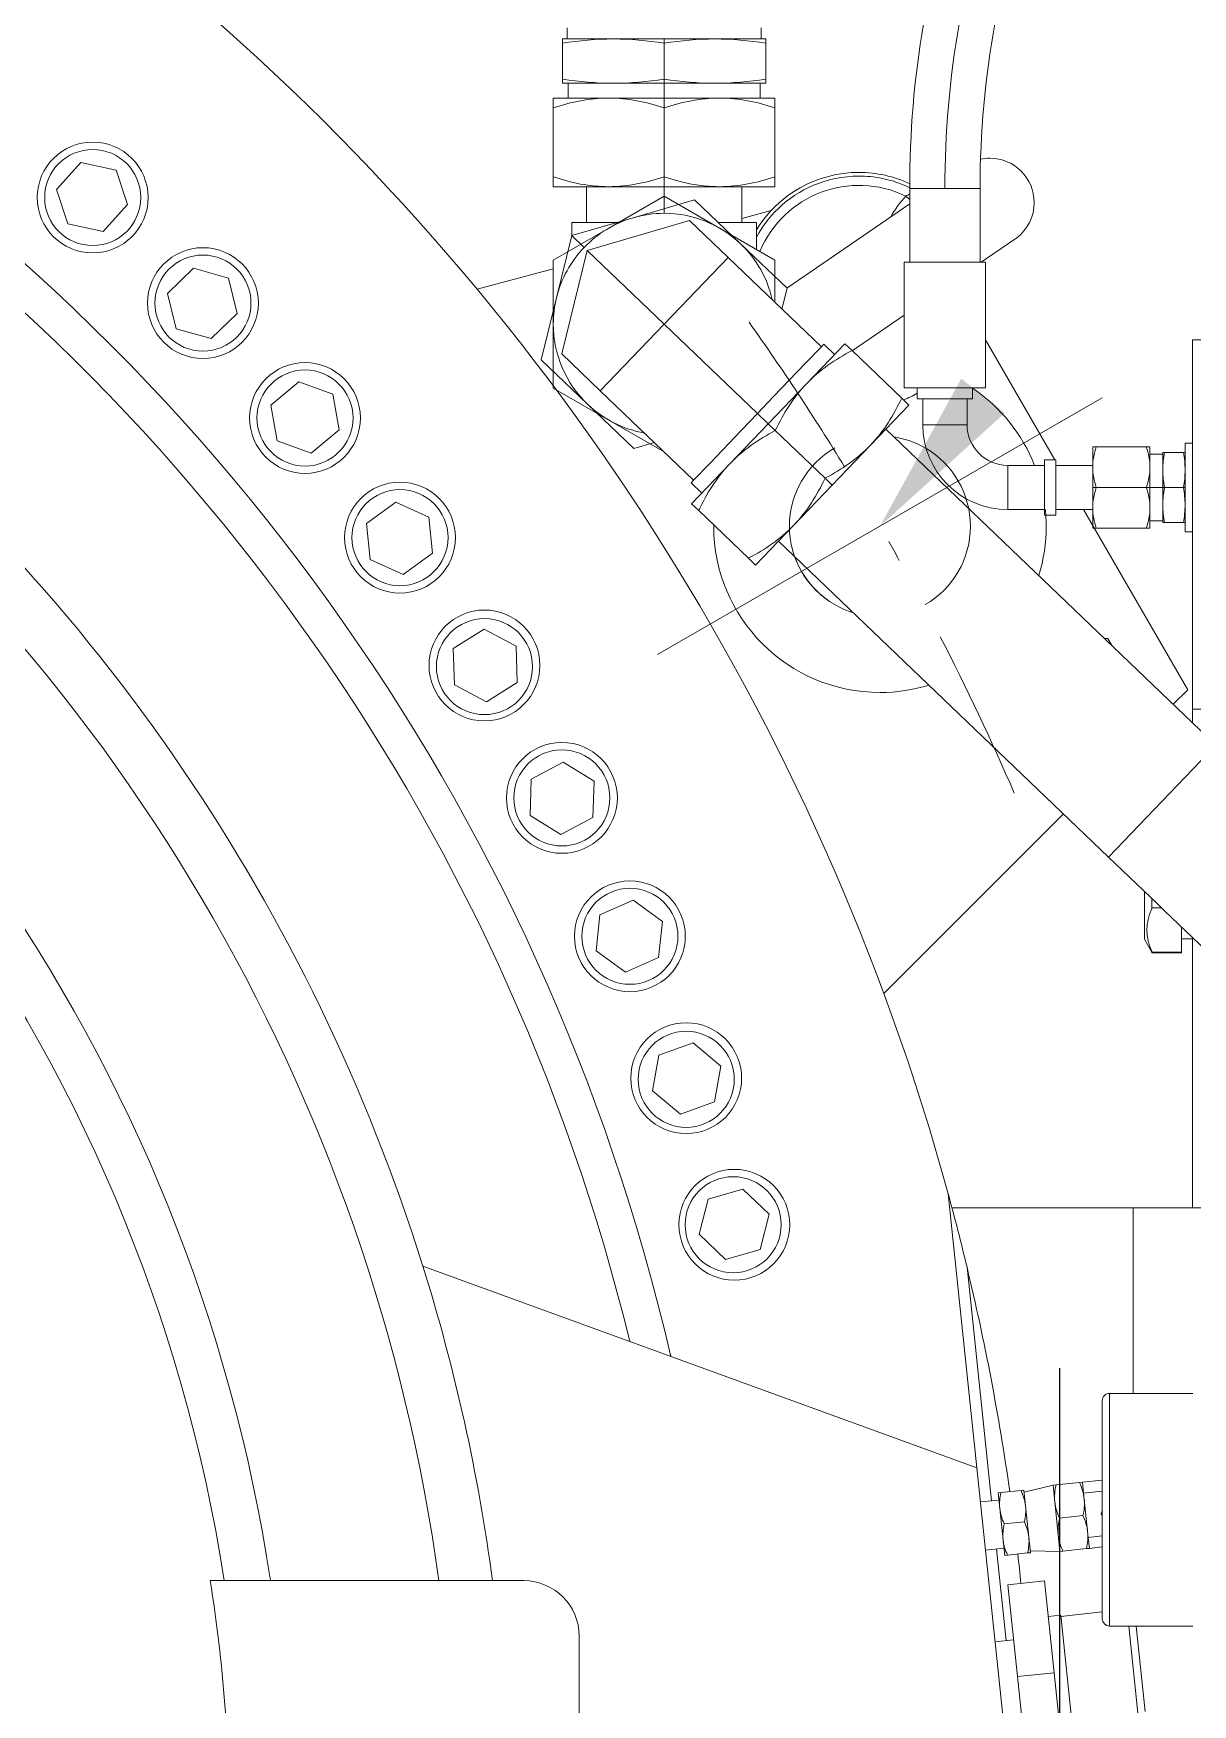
# Model space of a CAD drawing. Header units: millimetres. Extents: x -1838618 to -1600818, y -1770412 to -1553248.
# Drawn here: x -1792016.4 to -1791702.6, y -1685511.8 to -1685059.3 of the extents above; entities that cross this region are included whole.
import ezdxf

# ---------------------------------------------------------------- set-up
doc = ezdxf.new("R2010")
doc.units = ezdxf.units.MM
doc.header["$LTSCALE"] = 100
doc.layers.add('412equipment', color=6, linetype='Continuous')
doc.layers.add('_____1', color=160, linetype='Continuous')

# ---------------------------------------------------------------- blocks, each defined once
blk = doc.blocks.new('67')
at = {"color": 4}
blk.add_line((660, 0), (660, 125), dxfattribs=at)
blk = doc.blocks.new('A$C2A4D0462')
at = {"layer": '_____1', "lineweight": 0}
blk.add_hatch(color=7, dxfattribs=at).paths.add_polyline_path([(40.761, 23.533), (43.013, 25.577), (42.228, 26.197)])
at = {"layer": '_____1', "color": 7, "lineweight": 0}
for p, q in [((35.033, 32.254), (35.033, 32.33)), ((35.95, 32.33), (35.033, 32.33)), ((35.117, 32.53), (35.117, 32.33)), ((36.867, 32.33), (35.95, 32.33)), ((37.783, 32.33), (36.867, 32.33)), ((36.867, 32.33), (36.867, 32.254)), ((38.7, 32.33), (37.783, 32.33)), ((38.617, 32.33), (38.617, 32.53)), ((35.033, 32.254), (35.033, 31.606)), ((36.867, 31.606), (36.867, 32.254)), ((35.033, 31.53), (35.033, 31.606)), ((35.033, 31.53), (35.95, 31.53)), ((35.133, 31.53), (35.133, 31.263)), ((35.95, 31.53), (36.867, 31.53)), ((36.867, 31.606), (36.867, 31.53)), ((36.867, 31.53), (37.783, 31.53)), ((36.867, 31.53), (36.867, 31.263)), ((37.783, 31.53), (38.7, 31.53)), ((38.6, 31.263), (38.6, 31.53)), ((34.867, 31.084), (34.867, 31.263)), ((35.867, 31.263), (34.867, 31.263)), ((36.867, 31.263), (35.867, 31.263)), ((37.867, 31.263), (36.867, 31.263)), ((36.867, 31.084), (36.867, 31.263)), ((36.867, 29.842), (36.867, 31.084)), ((38.867, 31.263), (37.867, 31.263)), ((25.902, 29.614), (26.34, 30.1)), ((26.34, 30.1), (26.98, 29.964)), ((26.98, 29.964), (27.182, 29.342)), ((26.104, 28.992), (25.902, 29.614)), ((34.867, 29.663), (35.867, 29.663)), ((35.467, 29.663), (35.467, 29.016)), ((35.867, 29.663), (36.867, 29.663)), ((36.867, 29.663), (36.867, 29.842)), ((36.867, 29.663), (37.867, 29.663)), ((37.867, 29.663), (38.867, 29.663)), ((38.267, 29.016), (38.267, 29.663)), ((41.3, 29.633), (41.3, 28.3)), ((41.3, 29.633), (42.567, 29.633)), ((42.567, 29.633), (42.567, 28.3)), ((27.182, 29.342), (26.744, 28.856)), ((36.867, 29.492), (35.867, 28.915)), ((36.307, 29.103), (37.416, 29.426)), ((37.416, 29.426), (38.25, 28.627)), ((41.3, 29.355), (39.082, 27.831)), ((26.744, 28.856), (26.104, 28.992)), ((36.307, 29.103), (35.199, 28.78)), ((35.2, 29.016), (36.009, 29.016)), ((35.2, 29.016), (35.2, 28.781)), ((37.324, 29.052), (35.477, 28.514)), ((38.019, 28.387), (37.324, 29.052)), ((37.844, 29.016), (38.533, 29.016)), ((38.267, 29.091), (38.8, 29.234)), ((38.533, 28.53), (38.533, 29.016)), ((34.867, 28.338), (35.867, 28.915)), ((34.924, 27.659), (35.199, 28.78)), ((35.199, 28.78), (35.422, 28.566)), ((42.589, 28.3), (43.198, 28.718)), ((35.477, 28.514), (35.019, 26.645)), ((35.477, 28.514), (36.867, 27.183)), ((36.867, 27.183), (38.019, 28.387)), ((37.952, 28.451), (37.952, 28.451)), ((39.704, 26.773), (38.019, 28.387)), ((38.25, 28.627), (39.084, 27.829)), ((27.905, 27.735), (28.375, 28.19)), ((28.375, 28.19), (29.004, 28.009)), ((33.491, 27.812), (34.867, 28.18)), ((38.867, 28.338), (38.867, 27.575)), ((42.667, 28.3), (41.2, 28.3)), ((41.2, 28.3), (41.2, 26.033)), ((42.667, 28.3), (42.667, 26.033)), ((29.004, 28.009), (29.163, 27.374)), ((39.084, 27.829), (38.992, 27.455)), ((28.063, 27.1), (27.905, 27.735)), ((34.649, 26.537), (34.924, 27.659)), ((29.163, 27.374), (28.692, 26.92)), ((35.714, 25.979), (36.867, 27.183)), ((38.552, 25.569), (36.867, 27.183)), ((40.262, 26.7), (41.2, 27.345)), ((28.692, 26.92), (28.063, 27.1)), ((42.667, 26.899), (43.917, 24.733)), ((46.4, 20.233), (46.4, 26.9)), ((46.4, 26.9), (51.465, 26.9)), ((35.019, 26.645), (35.714, 25.979)), ((39.704, 26.773), (39.413, 26.469)), ((40.128, 26.829), (39.436, 26.107)), ((39.751, 26.821), (39.704, 26.773)), ((39.943, 26.636), (39.751, 26.821)), ((40.128, 26.829), (40.257, 26.705)), ((41.154, 25.846), (40.257, 26.705)), ((35.483, 25.739), (34.649, 26.537)), ((39.413, 26.469), (38.843, 25.873)), ((29.771, 25.721), (30.273, 26.141)), ((30.273, 26.141), (30.888, 25.918)), ((35.867, 25.451), (34.867, 26.028)), ((35.714, 25.979), (37.399, 24.365)), ((39.436, 26.107), (38.744, 25.385)), ((42.667, 26.033), (41.2, 26.033)), ((41.433, 26.033), (41.433, 25.833)), ((42.433, 26.033), (42.433, 25.833)), ((29.885, 25.076), (29.771, 25.721)), ((30.888, 25.918), (31.001, 25.273)), ((36.317, 24.94), (35.483, 25.739)), ((38.843, 25.873), (38.552, 25.569)), ((40.591, 25), (41.283, 25.722)), ((40.761, 23.533), (44.773, 25.85)), ((41.154, 25.846), (41.283, 25.722)), ((42.433, 25.833), (41.433, 25.833)), ((41.533, 25.833), (41.533, 25.366)), ((42.333, 25.833), (42.333, 25.366)), ((35.867, 25.451), (36.867, 24.874)), ((38.744, 25.385), (38.053, 24.662)), ((38.552, 25.569), (38.26, 25.265)), ((38.552, 25.569), (38.744, 25.385)), ((38.744, 25.385), (38.873, 25.261)), ((42.333, 25.366), (41.533, 25.366)), ((30.5, 24.853), (29.885, 25.076)), ((31.001, 25.273), (30.5, 24.853)), ((36.687, 25.047), (36.317, 24.94)), ((37.69, 24.669), (38.26, 25.265)), ((39.771, 24.401), (38.873, 25.261)), ((40.868, 25.289), (46.824, 19.584)), ((36.867, 24.874), (36.867, 24.875)), ((36.868, 24.874), (36.867, 24.874)), ((39.9, 24.278), (40.591, 25)), ((44.6, 24.966), (44.6, 24.6)), ((45.568, 24.966), (45.633, 24.966)), ((45.633, 24.6), (45.633, 24.966)), ((45.867, 24.833), (45.633, 24.833)), ((45.867, 24.866), (45.867, 24.55)), ((46.267, 25.033), (46.267, 23.433)), ((46.4, 25.033), (46.267, 25.033)), ((38.053, 24.662), (37.361, 23.94)), ((37.69, 24.669), (37.399, 24.365)), ((43.067, 24.633), (43.067, 23.833)), ((43.067, 24.633), (43.733, 24.633)), ((43.733, 23.733), (43.733, 24.733)), ((43.933, 24.733), (43.733, 24.733)), ((43.933, 24.733), (43.933, 23.733)), ((43.933, 24.633), (44.6, 24.633)), ((44.6, 24.6), (44.6, 24.233)), ((45.633, 24.233), (45.633, 24.6)), ((45.867, 24.55), (45.867, 24.233)), ((37.353, 24.317), (37.399, 24.365)), ((37.353, 24.317), (37.545, 24.133)), ((39.208, 23.556), (39.9, 24.278)), ((39.771, 24.401), (39.9, 24.278)), ((44.6, 24.233), (44.6, 23.866)), ((44.6, 24.233), (44.665, 24.233)), ((45.568, 24.233), (44.665, 24.233)), ((45.568, 24.233), (45.633, 24.233)), ((45.633, 23.866), (45.633, 24.233)), ((45.633, 24.233), (45.867, 24.233)), ((45.867, 24.233), (45.867, 23.916)), ((45.867, 24.233), (45.893, 24.233)), ((46.24, 24.233), (45.893, 24.233)), ((46.24, 24.233), (46.267, 24.233)), ((31.493, 23.581), (32.022, 23.966)), ((32.022, 23.966), (32.62, 23.7)), ((37.49, 23.817), (37.361, 23.94)), ((43.067, 23.833), (43.733, 23.833)), ((43.933, 23.833), (44.6, 23.833)), ((44.437, 23.833), (46.314, 20.581)), ((44.6, 23.866), (44.6, 23.5)), ((45.633, 23.5), (45.633, 23.866)), ((45.867, 23.916), (45.867, 23.6)), ((31.561, 22.931), (31.493, 23.581)), ((32.62, 23.7), (32.689, 23.049)), ((40.761, 23.533), (36.748, 21.216)), ((37.49, 23.817), (38.387, 22.957)), ((38.516, 22.833), (39.208, 23.556)), ((43.733, 23.733), (43.933, 23.733)), ((45.633, 23.633), (45.867, 23.633)), ((45.893, 23.6), (45.867, 23.6)), ((38.931, 23.267), (44.887, 17.562)), ((44.665, 23.5), (44.6, 23.5)), ((44.665, 23.5), (45.568, 23.5)), ((45.633, 23.5), (45.568, 23.5)), ((46.267, 23.433), (46.4, 23.433)), ((32.159, 22.665), (31.561, 22.931)), ((32.689, 23.049), (32.159, 22.665)), ((38.516, 22.833), (38.387, 22.957)), ((33.061, 21.327), (33.616, 21.674)), ((33.616, 21.674), (34.194, 21.367)), ((44.816, 21.508), (44.871, 21.508)), ((44.871, 21.508), (44.939, 21.39)), ((33.084, 20.673), (33.061, 21.327)), ((34.194, 21.367), (34.217, 20.713)), ((33.662, 20.366), (33.084, 20.673)), ((34.217, 20.713), (33.662, 20.366)), ((46.314, 20.581), (46.055, 20.321)), ((53.278, 20.233), (46.4, 20.233)), ((46.4, 19.991), (46.4, 20.233)), ((46.824, 19.584), (44.887, 17.562)), ((34.469, 18.969), (35.046, 19.276)), ((35.046, 19.276), (35.601, 18.929)), ((34.446, 18.315), (34.469, 18.969)), ((35.601, 18.929), (35.578, 18.275)), ((35.001, 17.968), (34.446, 18.315)), ((35.578, 18.275), (35.001, 17.968)), ((44.074, 18.341), (40.831, 15.098)), ((45.533, 16.077), (45.533, 16.944)), ((35.708, 16.518), (36.306, 16.784)), ((36.306, 16.784), (36.835, 16.4)), ((45.845, 16.645), (45.667, 16.645)), ((35.639, 15.868), (35.708, 16.518)), ((36.835, 16.4), (36.767, 15.749)), ((45.533, 16.077), (45.667, 15.846)), ((46.2, 16.083), (46.4, 16.083)), ((46.4, 11.233), (46.4, 16.113)), ((36.169, 15.483), (35.639, 15.868)), ((36.767, 15.749), (36.169, 15.483)), ((46.2, 15.846), (45.667, 15.846)), ((45.667, 15.833), (46.2, 15.833)), ((36.773, 13.987), (37.388, 14.211)), ((37.388, 14.211), (37.889, 13.79)), ((36.659, 13.343), (36.773, 13.987)), ((37.889, 13.79), (37.776, 13.146)), ((37.161, 12.922), (36.659, 13.343)), ((37.776, 13.146), (37.161, 12.922)), ((37.659, 11.388), (38.288, 11.568)), ((38.288, 11.568), (38.759, 11.114)), ((37.501, 10.753), (37.659, 11.388)), ((45.333, 11.233), (42.059, 11.233)), ((45.333, 7.881), (45.333, 11.233)), ((45.333, 11.233), (46.4, 11.233)), ((59.733, 11.233), (46.4, 11.233)), ((38.759, 11.114), (38.601, 10.479)), ((37.972, 10.298), (37.501, 10.753)), ((38.601, 10.479), (37.972, 10.298)), ((32.513, 10.176), (42.511, 6.537)), ((42.775, 5.942), (42.332, 10.158)), ((44.906, 7.881), (44.906, 3.681)), ((46.406, 7.881), (44.906, 7.881)), ((44.773, 3.814), (44.773, 7.748)), ((42.944, 6.089), (42.894, 6.083)), ((42.923, 5.802), (42.894, 6.083)), ((42.944, 6.089), (43.308, 6.127)), ((43.358, 6.132), (43.308, 6.127)), ((43.388, 5.85), (43.358, 6.132)), ((43.885, 6.221), (43.361, 6.099)), ((43.938, 6.227), (43.885, 6.221)), ((43.916, 5.923), (43.885, 6.221)), ((44.362, 6.271), (43.938, 6.227)), ((44.415, 6.277), (44.362, 6.271)), ((44.415, 6.277), (44.773, 6.314)), ((44.436, 6.078), (44.415, 6.277)), ((44.415, 6.277), (44.415, 6.277)), ((44.773, 6.113), (44.436, 6.078)), ((44.436, 6.078), (44.52, 5.282)), ((42.907, 5.956), (42.576, 5.921)), ((42.983, 5.238), (42.923, 5.802)), ((43.447, 5.287), (43.388, 5.85)), ((43.979, 5.326), (43.916, 5.923)), ((44.75, 5.709), (44.773, 5.759)), ((43.003, 5.525), (43.367, 5.563)), ((44.425, 5.674), (44.001, 5.63)), ((44.773, 5.678), (44.75, 5.709)), ((43.012, 4.956), (42.983, 5.238)), ((43.476, 5.005), (43.447, 5.287)), ((44.01, 5.028), (43.979, 5.326)), ((44.52, 5.282), (44.773, 5.309)), ((44.541, 5.083), (44.52, 5.282)), ((42.667, 5.049), (42.999, 5.084)), ((43.04, 3.417), (42.866, 5.07)), ((43.012, 4.956), (43.063, 4.962)), ((43.063, 4.962), (43.426, 5)), ((43.426, 5), (43.476, 5.005)), ((43.473, 5.038), (44.01, 5.028)), ((44.01, 5.028), (44.064, 5.033)), ((44.487, 5.078), (44.064, 5.033)), ((44.487, 5.078), (44.541, 5.083)), ((44.773, 5.108), (44.541, 5.083)), ((44.541, 5.083), (44.541, 5.083)), ((28.677, 4.5), (34.333, 4.5)), ((43.068, 4.426), (43.731, 4.496)), ((43.242, 2.768), (43.068, 4.426)), ((43.731, 4.496), (43.905, 2.838)), ((44.773, 3.935), (44.026, 3.856)), ((44.024, 3.879), (43.798, 3.856)), ((44.238, 1.844), (44.024, 3.879)), ((46.406, 3.681), (44.906, 3.681)), ((45.429, 1.993), (45.251, 3.681)), ((45.385, 3.681), (45.547, 2.139)), ((35.333, 3.5), (35.333, -3.5)), ((43.173, 3.431), (42.841, 3.396)), ((43.242, 2.768), (43.905, 2.838)), ((43.416, 1.111), (43.242, 2.768)), ((43.905, 2.838), (44.079, 1.18)), ((45.491, 2.676), (45.491, 2.676))]:
    blk.add_line(p, q, dxfattribs=at)
for points in [[(38.7, 32.33), (38.7, 32.254), (38.7, 31.606), (38.7, 31.53)], [(34.867, 29.663), (34.867, 29.842), (34.867, 31.084)], [(38.867, 31.263), (38.867, 31.084), (38.867, 29.842), (38.867, 29.663)], [(36.867, 29.183), (36.867, 29.492), (36.867, 29.663)], [(36.867, 29.492), (37.867, 28.915), (38.867, 28.338)], [(34.867, 26.028), (34.867, 27.183), (34.867, 28.338)], [(44.6, 24.966), (44.665, 24.966), (45.568, 24.966)], [(45.867, 24.866), (45.893, 24.866), (46.24, 24.866), (46.267, 24.866)], [(46.267, 23.6), (46.24, 23.6), (45.893, 23.6)], [(45.667, 16.816), (45.667, 16.645), (45.667, 16.629)], [(46.2, 15.833), (46.2, 15.846), (46.2, 16.305)], [(45.667, 15.862), (45.667, 15.846), (45.667, 15.833)], [(43.198, 0), (42.511, 6.537), (41.991, 11.485)]]:
    blk.add_lwpolyline(points, dxfattribs=at)
for points in [[(42.316, 35.463), (41.619, 33.606), (41.296, 31.614), (41.3, 29.633)], [(41.933, 29.633), (41.935, 31.617), (42.263, 33.614), (42.995, 35.463)], [(42.567, 29.633), (42.575, 31.643), (42.902, 33.603), (43.679, 35.463)], [(41.992, 11.485), (39.653, 20.036), (34.76, 27.669), (27.966, 33.364)], [(36.987, 8.547), (34.698, 18.454), (28.531, 27.027), (19.867, 32.348)], [(35.95, 32.33), (35.643, 32.33), (35.336, 32.299), (35.033, 32.254)], [(36.867, 32.254), (36.564, 32.299), (36.258, 32.33), (35.95, 32.33)], [(36.867, 32.254), (37.17, 32.299), (37.477, 32.33), (37.783, 32.33)], [(38.7, 32.254), (38.397, 32.299), (38.09, 32.33), (37.783, 32.33)], [(36.247, 8.817), (33.954, 18.244), (28.079, 26.407), (19.867, 31.574)], [(35.033, 31.606), (35.334, 31.558), (35.645, 31.529), (35.95, 31.53)], [(35.95, 31.53), (36.255, 31.529), (36.567, 31.558), (36.867, 31.606)], [(37.783, 31.53), (37.479, 31.529), (37.167, 31.558), (36.867, 31.606)], [(37.783, 31.53), (38.088, 31.529), (38.4, 31.558), (38.7, 31.606)], [(35.867, 31.263), (35.525, 31.263), (35.19, 31.194), (34.867, 31.084)], [(35.867, 31.263), (36.211, 31.263), (36.543, 31.193), (36.867, 31.084)], [(37.867, 31.263), (37.525, 31.263), (37.19, 31.194), (36.867, 31.084)], [(38.867, 31.084), (38.543, 31.193), (38.21, 31.263), (37.867, 31.263)], [(41.229, 29.491), (40.226, 29.979), (39.026, 29.524), (38.596, 28.494)], [(34.867, 29.842), (35.19, 29.732), (35.525, 29.663), (35.867, 29.663)], [(36.867, 29.842), (36.543, 29.733), (36.211, 29.663), (35.867, 29.663)], [(36.867, 29.842), (37.19, 29.732), (37.525, 29.663), (37.867, 29.663)], [(37.867, 29.663), (38.21, 29.663), (38.543, 29.733), (38.867, 29.842)], [(40.955, 29.118), (41.03, 29.253), (41.122, 29.379), (41.229, 29.491)], [(41.229, 29.491), (41.253, 29.506), (41.275, 29.519), (41.3, 29.532)], [(41.229, 29.491), (41.253, 29.468), (41.275, 29.45), (41.3, 29.429)], [(36.308, 29.103), (35.971, 29.005), (35.666, 28.82), (35.423, 28.566)], [(43.198, 28.718), (43.207, 28.723), (43.215, 28.729), (43.223, 28.736)], [(35.423, 28.566), (35.18, 28.312), (35.008, 28), (34.925, 27.659)], [(38.818, 27.622), (38.732, 28.006), (38.535, 28.355), (38.251, 28.627)], [(40.124, 24.605), (39.579, 25.494), (39.004, 26.364), (38.401, 27.215)], [(40.257, 26.705), (39.956, 26.548), (39.672, 26.353), (39.436, 26.107)], [(28.929, 4.5), (27.431, 14.13), (21.24, 22.383), (12.414, 26.515)], [(29.762, 4.5), (28.345, 13.872), (22.596, 22.029), (14.247, 26.515)], [(32.802, 4.5), (31.598, 13.278), (26.925, 21.208), (19.829, 26.514)], [(32.513, 10.176), (30.502, 16.602), (26.632, 22.287), (21.392, 26.514)], [(38.873, 25.261), (39.017, 25.568), (39.201, 25.862), (39.436, 26.107)], [(43.552, 24.633), (43.329, 25.199), (42.939, 25.684), (42.434, 26.024)], [(35.484, 25.738), (35.768, 25.466), (36.126, 25.284), (36.513, 25.215)], [(40.591, 25), (40.829, 25.245), (41.009, 25.538), (41.154, 25.846)], [(41.433, 25.934), (41.354, 25.887), (41.272, 25.849), (41.188, 25.813)], [(41.534, 25.366), (41.534, 24.519), (42.221, 23.833), (43.067, 23.833)], [(42.334, 25.366), (42.334, 24.961), (42.663, 24.633), (43.067, 24.633)], [(38.873, 25.261), (38.57, 25.1), (38.29, 24.913), (38.053, 24.662)], [(41.595, 24.937), (41.417, 25.043), (41.221, 25.113), (41.017, 25.146)], [(40.591, 25), (40.352, 24.75), (40.075, 24.563), (39.771, 24.401)], [(42.394, 23.533), (42.394, 24.116), (42.083, 24.656), (41.578, 24.947)], [(44.665, 24.966), (44.625, 24.843), (44.601, 24.73), (44.6, 24.6)], [(45.633, 24.6), (45.635, 24.725), (45.607, 24.848), (45.568, 24.966)], [(45.893, 24.866), (45.876, 24.762), (45.867, 24.656), (45.867, 24.55)], [(46.267, 24.55), (46.266, 24.656), (46.258, 24.762), (46.24, 24.866)], [(38.053, 24.662), (37.816, 24.417), (37.635, 24.124), (37.49, 23.817)], [(44.665, 24.233), (44.625, 24.355), (44.601, 24.471), (44.6, 24.6)], [(45.633, 24.6), (45.635, 24.475), (45.607, 24.351), (45.568, 24.233)], [(45.893, 24.233), (45.876, 24.338), (45.867, 24.444), (45.867, 24.55)], [(46.267, 24.55), (46.266, 24.444), (46.258, 24.338), (46.24, 24.233)], [(39.208, 23.556), (39.446, 23.804), (39.625, 24.091), (39.771, 24.401)], [(44.665, 24.233), (44.625, 24.109), (44.601, 23.996), (44.6, 23.866)], [(45.633, 23.866), (45.635, 23.991), (45.607, 24.115), (45.568, 24.233)], [(45.893, 24.233), (45.876, 24.128), (45.867, 24.022), (45.867, 23.916)], [(46.267, 23.916), (46.266, 24.022), (46.257, 24.128), (46.24, 24.233)], [(43.761, 23.533), (43.761, 23.633), (43.756, 23.734), (43.746, 23.834)], [(44.6, 23.866), (44.601, 23.736), (44.625, 23.623), (44.665, 23.5)], [(45.568, 23.5), (45.607, 23.618), (45.635, 23.741), (45.633, 23.866)], [(45.867, 23.916), (45.867, 23.81), (45.876, 23.704), (45.893, 23.6)], [(46.24, 23.6), (46.257, 23.704), (46.266, 23.81), (46.267, 23.916)], [(38.387, 22.957), (38.688, 23.116), (38.974, 23.308), (39.208, 23.556)], [(41.578, 22.119), (42.083, 22.41), (42.394, 22.95), (42.394, 23.533)], [(43.627, 22.646), (43.716, 22.933), (43.761, 23.232), (43.761, 23.533)], [(41.11, 22.918), (41.047, 23.032), (40.983, 23.146), (40.919, 23.259)], [(39.221, 22.989), (39.394, 22.5), (39.788, 22.122), (40.285, 21.971)], [(43.186, 18.715), (42.772, 19.671), (42.326, 20.614), (41.849, 21.54)], [(44.887, 17.562), (46.236, 16.272), (47.583, 14.979), (48.932, 13.689)], [(45.667, 16.629), (45.548, 16.369), (45.548, 16.121), (45.667, 15.862)], [(42.332, 10.158), (42.226, 10.603), (42.112, 11.045), (41.992, 11.485)], [(33.77, 4.5), (33.513, 6.424), (33.093, 8.323), (32.513, 10.176)], [(43.104, 6.105), (42.911, 7.468), (42.653, 8.82), (42.332, 10.158)], [(44.906, 7.881), (44.834, 7.882), (44.772, 7.821), (44.773, 7.748)], [(42.923, 5.802), (42.914, 5.9), (42.923, 5.993), (42.944, 6.089)], [(43.308, 6.127), (43.349, 6.033), (43.376, 5.952), (43.388, 5.85)], [(43.916, 5.923), (43.905, 6.026), (43.917, 6.126), (43.938, 6.227)], [(44.362, 6.271), (44.404, 6.178), (44.436, 6.08), (44.447, 5.978)], [(43.003, 5.525), (42.962, 5.619), (42.935, 5.7), (42.923, 5.802)], [(43.388, 5.85), (43.398, 5.752), (43.388, 5.659), (43.367, 5.563)], [(44.001, 5.63), (43.957, 5.726), (43.928, 5.817), (43.916, 5.923)], [(44.447, 5.978), (44.457, 5.874), (44.448, 5.776), (44.425, 5.674)], [(42.983, 5.238), (42.972, 5.334), (42.984, 5.431), (43.003, 5.525)], [(43.367, 5.563), (43.408, 5.472), (43.436, 5.387), (43.447, 5.287)], [(43.979, 5.326), (43.969, 5.432), (43.979, 5.526), (44.001, 5.63)], [(44.425, 5.674), (44.467, 5.582), (44.499, 5.482), (44.509, 5.382)], [(43.063, 4.962), (43.024, 5.044), (42.991, 5.146), (42.983, 5.238)], [(43.447, 5.287), (43.457, 5.189), (43.447, 5.096), (43.426, 5)], [(44.064, 5.033), (44.021, 5.126), (43.99, 5.224), (43.979, 5.326)], [(44.509, 5.382), (44.521, 5.285), (44.509, 5.173), (44.487, 5.078)], [(43.306, 4.451), (43.288, 4.627), (43.269, 4.804), (43.248, 4.981)], [(35.333, 3.5), (35.333, 4.052), (34.885, 4.5), (34.333, 4.5)], [(44.773, 3.814), (44.773, 3.741), (44.833, 3.681), (44.906, 3.681)]]:
    blk.add_open_spline(points, degree=3, dxfattribs=at)
for points, knots in [([(27.555, 29.467), (27.555, 30.019), (27.107, 30.467), (26.555, 30.467), (26.003, 30.467), (25.555, 30.019), (25.555, 29.467), (25.555, 28.915), (26.003, 28.467), (26.555, 28.467), (27.107, 28.467), (27.555, 28.915), (27.555, 29.467)], [0, 0, 0, 0, 1, 1, 1, 2, 2, 2, 3, 3, 3, 4, 4, 4, 4]), ([(27.422, 29.467), (27.422, 29.946), (27.033, 30.334), (26.555, 30.334), (26.076, 30.334), (25.688, 29.946), (25.688, 29.467), (25.688, 28.988), (26.076, 28.6), (26.555, 28.6), (27.033, 28.6), (27.422, 28.988), (27.422, 29.467)], [0, 0, 0, 0, 1, 1, 1, 2, 2, 2, 3, 3, 3, 4, 4, 4, 4]), ([(43.223, 28.736), (43.426, 28.886), (43.545, 29.124), (43.545, 29.377), (43.545, 29.819), (43.187, 30.177), (42.745, 30.177), (42.689, 30.177), (42.632, 30.171), (42.577, 30.159)], [0, 0, 0, 0, 1, 1, 1, 2, 2, 2, 3, 3, 3, 3]), ([(41.3, 29.717), (41.013, 29.851), (40.699, 29.921), (40.382, 29.921), (39.627, 29.921), (38.927, 29.528), (38.533, 28.884)], [0, 0, 0, 0, 1, 1, 1, 2, 2, 2, 2]), ([(38.533, 28.753), (38.776, 29.2), (39.171, 29.546), (39.65, 29.723), (39.916, 29.823), (40.202, 29.866), (40.485, 29.853), (40.624, 29.845), (40.771, 29.825), (40.905, 29.789), (40.905, 29.789), (40.987, 29.766), (40.987, 29.766), (40.987, 29.766), (41.068, 29.74), (41.068, 29.74), (41.068, 29.74), (41.147, 29.711), (41.147, 29.711), (41.147, 29.711), (41.226, 29.678), (41.226, 29.678), (41.226, 29.678), (41.303, 29.643), (41.303, 29.643), (41.303, 29.643), (41.304, 29.642), (41.304, 29.642)], [0, 0, 0, 0, 1, 1, 1, 2, 2, 2, 3, 3, 3, 4, 4, 4, 5, 5, 5, 6, 6, 6, 7, 7, 7, 8, 8, 8, 9, 9, 9, 9]), ([(38.251, 28.627), (37.878, 28.984), (37.383, 29.183), (36.867, 29.183), (36.678, 29.183), (36.49, 29.156), (36.308, 29.103)], [0, 0, 0, 0, 1, 1, 1, 2, 2, 2, 2]), ([(29.544, 27.562), (29.544, 28.114), (29.096, 28.562), (28.544, 28.562), (27.992, 28.562), (27.544, 28.114), (27.544, 27.562), (27.544, 27.01), (27.992, 26.562), (28.544, 26.562), (29.096, 26.562), (29.544, 27.01), (29.544, 27.562)], [0, 0, 0, 0, 1, 1, 1, 2, 2, 2, 3, 3, 3, 4, 4, 4, 4]), ([(29.411, 27.562), (29.411, 28.041), (29.023, 28.429), (28.544, 28.429), (28.066, 28.429), (27.677, 28.041), (27.677, 27.562), (27.677, 27.083), (28.066, 26.695), (28.544, 26.695), (29.023, 26.695), (29.411, 27.083), (29.411, 27.562)], [0, 0, 0, 0, 1, 1, 1, 2, 2, 2, 3, 3, 3, 4, 4, 4, 4]), ([(34.925, 27.659), (34.887, 27.503), (34.867, 27.343), (34.867, 27.183), (34.867, 26.637), (35.09, 26.116), (35.484, 25.738)], [0, 0, 0, 0, 1, 1, 1, 2, 2, 2, 2]), ([(31.386, 25.488), (31.386, 26.04), (30.938, 26.488), (30.386, 26.488), (29.834, 26.488), (29.386, 26.04), (29.386, 25.488), (29.386, 24.936), (29.834, 24.487), (30.386, 24.487), (30.938, 24.487), (31.386, 24.936), (31.386, 25.488)], [0, 0, 0, 0, 1, 1, 1, 2, 2, 2, 3, 3, 3, 4, 4, 4, 4]), ([(31.253, 25.488), (31.253, 25.966), (30.865, 26.355), (30.386, 26.355), (29.907, 26.355), (29.519, 25.966), (29.519, 25.488), (29.519, 25.009), (29.907, 24.62), (30.386, 24.62), (30.865, 24.62), (31.253, 25.009), (31.253, 25.488)], [0, 0, 0, 0, 1, 1, 1, 2, 2, 2, 3, 3, 3, 4, 4, 4, 4]), ([(39.945, 24.947), (39.44, 24.656), (39.128, 24.116), (39.128, 23.533), (39.128, 22.95), (39.44, 22.41), (39.945, 22.119)], [0, 0, 0, 0, 1, 1, 1, 2, 2, 2, 2]), ([(33.1, 23.328), (33.1, 23.881), (32.652, 24.329), (32.1, 24.329), (31.548, 24.329), (31.1, 23.881), (31.1, 23.328), (31.1, 22.777), (31.548, 22.328), (32.1, 22.328), (32.652, 22.328), (33.1, 22.777), (33.1, 23.328)], [0, 0, 0, 0, 1, 1, 1, 2, 2, 2, 3, 3, 3, 4, 4, 4, 4]), ([(32.967, 23.328), (32.967, 23.807), (32.579, 24.196), (32.1, 24.196), (31.622, 24.196), (31.233, 23.807), (31.233, 23.328), (31.233, 22.85), (31.622, 22.461), (32.1, 22.461), (32.579, 22.461), (32.967, 22.85), (32.967, 23.328)], [0, 0, 0, 0, 1, 1, 1, 2, 2, 2, 3, 3, 3, 4, 4, 4, 4]), ([(37.761, 23.557), (37.761, 23.549), (37.761, 23.541), (37.761, 23.533), (37.761, 21.877), (39.105, 20.533), (40.761, 20.533), (41.061, 20.533), (41.36, 20.578), (41.647, 20.666)], [0, 0, 0, 0, 1, 1, 1, 2, 2, 2, 3, 3, 3, 3]), ([(34.625, 21.021), (34.625, 21.574), (34.176, 22.021), (33.624, 22.021), (33.072, 22.021), (32.624, 21.574), (32.624, 21.021), (32.624, 20.469), (33.072, 20.021), (33.624, 20.021), (34.176, 20.021), (34.625, 20.469), (34.625, 21.021)], [0, 0, 0, 0, 1, 1, 1, 2, 2, 2, 3, 3, 3, 4, 4, 4, 4]), ([(34.491, 21), (34.491, 21.479), (34.103, 21.867), (33.624, 21.867), (33.146, 21.867), (32.757, 21.479), (32.757, 21), (32.757, 20.521), (33.146, 20.133), (33.624, 20.133), (34.103, 20.133), (34.491, 20.521), (34.491, 21)], [0, 0, 0, 0, 1, 1, 1, 2, 2, 2, 3, 3, 3, 4, 4, 4, 4]), ([(36.022, 18.63), (36.022, 19.182), (35.574, 19.63), (35.021, 19.63), (34.469, 19.63), (34.021, 19.182), (34.021, 18.63), (34.021, 18.077), (34.469, 17.63), (35.021, 17.63), (35.574, 17.63), (36.022, 18.077), (36.022, 18.63)], [0, 0, 0, 0, 1, 1, 1, 2, 2, 2, 3, 3, 3, 4, 4, 4, 4]), ([(35.888, 18.63), (35.888, 19.108), (35.5, 19.497), (35.021, 19.497), (34.543, 19.497), (34.154, 19.108), (34.154, 18.63), (34.154, 18.151), (34.543, 17.763), (35.021, 17.763), (35.5, 17.763), (35.888, 18.151), (35.888, 18.63)], [0, 0, 0, 0, 1, 1, 1, 2, 2, 2, 3, 3, 3, 4, 4, 4, 4]), ([(37.249, 16.132), (37.249, 16.684), (36.801, 17.132), (36.249, 17.132), (35.697, 17.132), (35.249, 16.684), (35.249, 16.132), (35.249, 15.58), (35.697, 15.132), (36.249, 15.132), (36.801, 15.132), (37.249, 15.58), (37.249, 16.132)], [0, 0, 0, 0, 1, 1, 1, 2, 2, 2, 3, 3, 3, 4, 4, 4, 4]), ([(37.116, 16.132), (37.116, 16.611), (36.728, 16.999), (36.249, 16.999), (35.77, 16.999), (35.382, 16.611), (35.382, 16.132), (35.382, 15.653), (35.77, 15.265), (36.249, 15.265), (36.728, 15.265), (37.116, 15.653), (37.116, 16.132)], [0, 0, 0, 0, 1, 1, 1, 2, 2, 2, 3, 3, 3, 4, 4, 4, 4]), ([(38.265, 13.571), (38.265, 14.123), (37.817, 14.571), (37.265, 14.571), (36.713, 14.571), (36.265, 14.123), (36.265, 13.571), (36.265, 13.019), (36.713, 12.57), (37.265, 12.57), (37.817, 12.57), (38.265, 13.019), (38.265, 13.571)], [0, 0, 0, 0, 1, 1, 1, 2, 2, 2, 3, 3, 3, 4, 4, 4, 4]), ([(38.132, 13.55), (38.132, 14.028), (37.744, 14.417), (37.265, 14.417), (36.786, 14.417), (36.398, 14.028), (36.398, 13.55), (36.398, 13.071), (36.786, 12.682), (37.265, 12.682), (37.744, 12.682), (38.132, 13.071), (38.132, 13.55)], [0, 0, 0, 0, 1, 1, 1, 2, 2, 2, 3, 3, 3, 4, 4, 4, 4]), ([(39.133, 10.925), (39.133, 11.477), (38.685, 11.925), (38.133, 11.925), (37.581, 11.925), (37.133, 11.477), (37.133, 10.925), (37.133, 10.373), (37.581, 9.925), (38.133, 9.925), (38.685, 9.925), (39.133, 10.373), (39.133, 10.925)], [0, 0, 0, 0, 1, 1, 1, 2, 2, 2, 3, 3, 3, 4, 4, 4, 4]), ([(38.979, 10.925), (38.979, 11.404), (38.59, 11.792), (38.112, 11.792), (37.633, 11.792), (37.245, 11.404), (37.245, 10.925), (37.245, 10.446), (37.633, 10.058), (38.112, 10.058), (38.59, 10.058), (38.979, 10.446), (38.979, 10.925)], [0, 0, 0, 0, 1, 1, 1, 2, 2, 2, 3, 3, 3, 4, 4, 4, 4]), ([(28.677, -4.5), (28.911, -3.012), (29.028, -1.507), (29.028, 0), (29.028, 1.507), (28.911, 3.011), (28.677, 4.5)], [0, 0, 0, 0, 1, 1, 1, 2, 2, 2, 2])]:
    blk.add_open_spline(points, degree=3, knots=knots, dxfattribs=at)
blk = doc.blocks.new('LOW PLATFOR')
at = {"layer": '412equipment', "linetype": 'Continuous', "lineweight": 0, "xscale": 15, "yscale": 15, "zscale": 15}
blk.add_blockref('A$C2A4D0462', (-26600.08, 0, 590), dxfattribs=at)

msp = doc.modelspace()

# ---------------------------------------------------------------- block references
at = {"color": 7}
msp.add_blockref('67', (-1792398.6, -1685545.74), dxfattribs=at)
at = {"layer": '412equipment', "color": 7}
msp.add_blockref('LOW PLATFOR', (-1765798.6, -1685545.74), dxfattribs=at)

doc.saveas('drawing.dxf')
